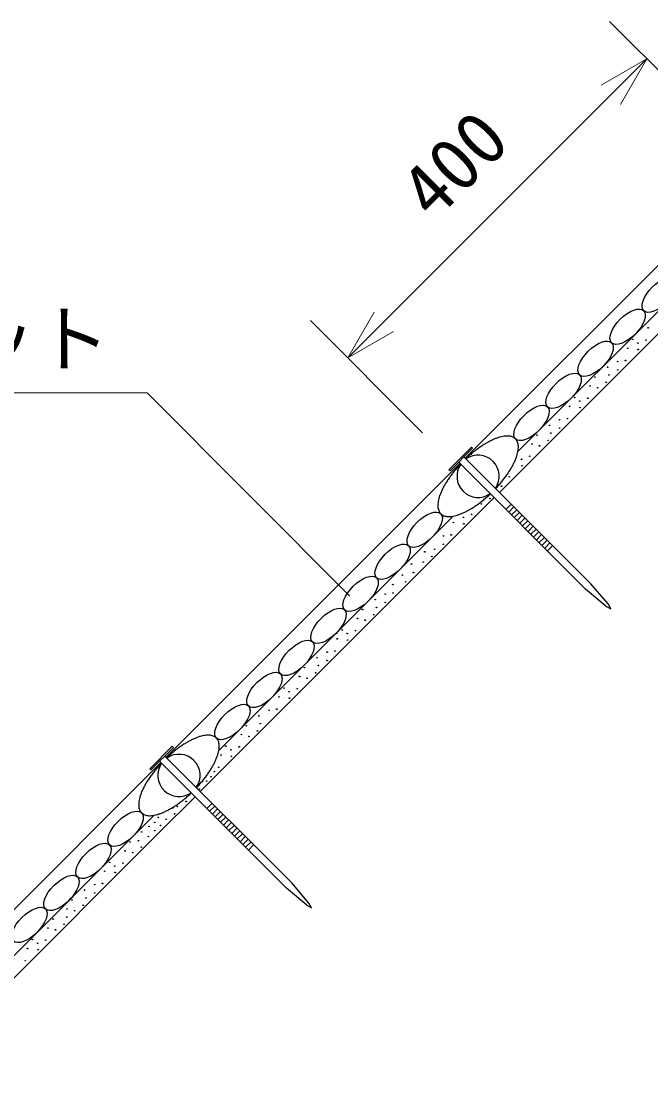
# Model space of a CAD drawing. Units: millimetres, scale not verified. Extents: x 200 to 8200, y 200 to 5838.
# Drawn here: x 1441 to 2036, y 2695 to 3706 of the extents above; entities that cross this region are included whole.
import ezdxf
from ezdxf.enums import TextEntityAlignment as Align

# ---------------------------------------------------------------- set-up
doc = ezdxf.new("R2010")
doc.units = ezdxf.units.MM
doc.header["$LTSCALE"] = 20
for name, color, linetype, lineweight in [('C-STR', 7, 'Continuous', 25), ('C-STR-DIM', 1, 'Continuous', 13), ('C-STR-HTXT', 1, 'Continuous', 13)]:
    doc.layers.add(name, color=color, linetype=linetype, lineweight=lineweight)
doc.styles.add('ＭＳ ゴシック', font='')
doc.styles.get('ＭＳ ゴシック').set_extended_font_data('MS Gothic')

msp = doc.modelspace()

# ---------------------------------------------------------------- linework, layer by layer
at = {"layer": 'C-STR', "color": 1}
for p, q in [((1861.04, 3292.79), (2138.94, 3570.68)), ((1578.2, 3009.95), (1856.09, 3287.84)), ((1295.36, 2727.1), (1573.25, 3005))]:
    msp.add_line(p, q, dxfattribs=at)
at = {"layer": 'C-STR'}
for p, q in [((1910.92, 3299.21), (2127.79, 3516.08)), ((1893.39, 3260.46), (2138.4, 3505.47)), ((1845.69, 3281.93), (1866.94, 3303.19)), ((1867.98, 3302.16), (1846.73, 3280.89)), ((1867.98, 3302.16), (1866.94, 3303.2)), ((1854.88, 3289.05), (1974.92, 3169.08)), ((1859.83, 3294), (1979.87, 3174.03)), ((1846.73, 3280.89), (1845.69, 3281.93)), ((1610.55, 2977.62), (1888.44, 3255.51)), ((1899.56, 3244.4), (1904.51, 3249.35)), ((1902.18, 3241.78), (1907.13, 3246.73)), ((1628.08, 3016.37), (1849.69, 3237.97)), ((1904.8, 3239.16), (1909.75, 3244.11)), ((1907.42, 3236.55), (1912.37, 3241.5)), ((1910.04, 3233.93), (1914.99, 3238.88)), ((1912.66, 3231.31), (1917.61, 3236.26)), ((1915.27, 3228.69), (1920.22, 3233.64)), ((1917.89, 3226.08), (1922.84, 3231.03)), ((1920.51, 3223.46), (1925.46, 3228.41)), ((1923.13, 3220.84), (1928.08, 3225.79)), ((1925.75, 3218.23), (1930.7, 3223.18)), ((1928.37, 3215.61), (1933.32, 3220.56)), ((1930.99, 3212.99), (1935.94, 3217.94)), ((1933.61, 3210.37), (1938.56, 3215.32)), ((1936.22, 3207.76), (1941.17, 3212.71)), ((1938.84, 3205.14), (1943.79, 3210.09)), ((1994.02, 3152.82), (1974.92, 3169.08)), ((1996.14, 3154.94), (1979.87, 3174.03)), ((1998.62, 3150.35), (1996.14, 3154.94)), ((1994.02, 3152.82), (1998.62, 3150.35)), ((1562.85, 2999.09), (1584.1, 3020.35)), ((1585.14, 3019.31), (1563.89, 2998.05)), ((1585.14, 3019.31), (1584.1, 3020.35)), ((1572.04, 3006.21), (1692.08, 2886.24)), ((1576.99, 3011.16), (1697.03, 2891.19)), ((1563.89, 2998.05), (1562.85, 2999.09)), ((1572.71, 2939.79), (1605.6, 2972.67)), ((1616.72, 2961.55), (1621.67, 2966.5)), ((1619.34, 2958.94), (1624.29, 2963.89)), ((1562.11, 2950.39), (1566.84, 2955.13)), ((1621.96, 2956.32), (1626.91, 2961.27)), ((1624.58, 2953.7), (1629.53, 2958.65)), ((1627.19, 2951.09), (1632.14, 2956.04)), ((1629.81, 2948.47), (1634.76, 2953.42)), ((1345.24, 2733.52), (1562.11, 2950.39)), ((1632.43, 2945.85), (1637.38, 2950.8)), ((1635.05, 2943.23), (1640, 2948.18)), ((1637.67, 2940.62), (1642.62, 2945.57)), ((1640.29, 2938), (1645.24, 2942.95)), ((1327.7, 2694.78), (1572.71, 2939.79)), ((1642.91, 2935.38), (1647.86, 2940.33)), ((1645.53, 2932.77), (1650.48, 2937.72)), ((1648.14, 2930.15), (1653.09, 2935.1)), ((1650.76, 2927.53), (1655.71, 2932.48)), ((1653.38, 2924.91), (1658.33, 2929.86)), ((1656, 2922.3), (1660.95, 2927.25)), ((1711.18, 2869.98), (1692.08, 2886.24)), ((1713.3, 2872.1), (1697.03, 2891.19)), ((1715.77, 2867.51), (1713.3, 2872.1)), ((1711.18, 2869.98), (1715.77, 2867.51))]:
    msp.add_line(p, q, dxfattribs=at)
for centre in [(2034, 3416.05), (2019.4, 3405.13), (2024.22, 3401.66), (2031.93, 3404.52), (2014.68, 3396.73), (2024.56, 3395.54), (1995.66, 3378.81), (2005.23, 3384.1), (2012.6, 3385.19), (1983.78, 3369.5), (1996.97, 3371.51), (2005.24, 3376.21), (1979.05, 3361.1), (1986.26, 3359.42), (1994.34, 3364.61), (1964.45, 3350.18), (1969.27, 3346.71), (1976.98, 3349.57), (1959.73, 3341.78), (1969.61, 3340.59), (1950.28, 3329.15), (1957.65, 3330.24), (1940.71, 3323.86), (1942.02, 3316.56), (1950.29, 3321.26), (1924.1, 3306.15), (1928.83, 3314.55), (1939.39, 3309.66), (1931.31, 3304.47), (1914.32, 3291.76), (1914.66, 3285.64), (1922.03, 3294.62), (1895.34, 3266.31), (1902.71, 3275.29), (1876.37, 3249.52), (1884.44, 3254.71), (1859.37, 3236.81), (1867.08, 3239.67), (1849.83, 3231.88), (1859.71, 3230.69), (1840.38, 3219.25), (1847.76, 3220.34), (1832.12, 3206.66), (1840.39, 3211.36), (1822.89, 3204.2), (1829.49, 3199.76), (1810.25, 3192.7), (1812.13, 3184.72), (1821.42, 3194.57), (1801.66, 3182.27), (1804.76, 3175.74), (1785.43, 3164.3), (1792.66, 3173.26), (1792.81, 3165.4), (1775.86, 3159.02), (1785.44, 3156.41), (1763.98, 3149.7), (1774.54, 3144.81), (1777.17, 3151.71), (1759.25, 3141.3), (1766.47, 3139.62), (1744.65, 3130.38), (1749.48, 3126.91), (1757.18, 3129.77), (1739.93, 3121.98), (1749.81, 3120.79), (1720.92, 3104.07), (1730.48, 3109.35), (1737.86, 3110.45), (1709.03, 3094.76), (1722.22, 3096.76), (1730.49, 3101.47), (1704.31, 3086.35), (1711.52, 3084.67), (1719.59, 3089.86), (1689.7, 3075.43), (1702.23, 3074.82), (1684.98, 3067.03), (1694.53, 3071.97), (1694.87, 3065.84), (1675.53, 3054.4), (1682.91, 3055.5), (1665.97, 3049.12), (1654.08, 3039.81), (1664.64, 3034.91), (1667.27, 3041.81), (1649.36, 3031.41), (1656.57, 3029.72), (1634.75, 3020.48), (1639.58, 3017.02), (1647.28, 3019.87), (1630.03, 3012.08), (1639.92, 3010.89), (1623.86, 2996.45), (1627.96, 3000.55), (1612.32, 2986.86), (1616.49, 2987.47), (1620.59, 2991.57), (1609.69, 2979.96), (1584.63, 2962.07), (1588.9, 2963.44), (1597.16, 2968.14), (1570.98, 2953.03), (1586.27, 2956.54), (1561.99, 2944.59), (1567.44, 2948.38), (1573.01, 2945.6), (1578.19, 2951.35), (1555.22, 2939.36), (1561.43, 2934.99), (1567.55, 2940.57), (1544.18, 2929.91), (1552.16, 2931.1), (1554.75, 2925.01), (1539.46, 2921.51), (1546.67, 2919.82), (1520.13, 2902.18), (1524.86, 2910.58), (1529.68, 2907.12), (1537.39, 2909.97), (1530.02, 2900.99), (1501.12, 2884.27), (1510.69, 2889.55), (1510.69, 2881.67), (1518.06, 2890.65), (1489.23, 2874.96), (1502.43, 2876.97), (1484.51, 2866.56), (1491.72, 2864.87), (1499.8, 2870.06), (1471.19, 2856.92), (1481.76, 2852.03), (1484.39, 2858.93), (1466.47, 2848.52), (1473.68, 2846.84), (1451.87, 2837.59), (1456.69, 2834.13), (1464.4, 2836.99), (1447.14, 2829.19), (1457.03, 2828.01), (1445.07, 2817.66)]:
    msp.add_circle(centre, 0.3, dxfattribs=at)
for centre, radius, start, end in [((1921.89, 3236.52), 81.48, 119.36878, 122.03862), ((1916.55, 3246.11), 70.5, 116.46608, 119.4082), ((1911.74, 3255.88), 59.61, 113.22417, 116.51678), ((1907.69, 3265.45), 49.22, 109.54574, 113.28947), ((1904.56, 3274.46), 39.68, 105.3049, 109.62992), ((1902.39, 3282.6), 31.26, 100.33954, 105.41315), ((1901.17, 3289.61), 24.14, 94.44603, 100.47713), ((1900.78, 3295.34), 18.4, 87.38455, 94.61565), ((1901.03, 3299.71), 14.02, 78.91358, 87.5801), ((1901.66, 3302.74), 10.93, 68.88374, 79.10992), ((1902.38, 3304.54), 8.99, 57.40605, 69.02993), ((1902.86, 3305.29), 8.1, 45.01549, 57.44312), ((1902.8, 3305.24), 8.18, 32.61788, 44.9235), ((1901.89, 3304.69), 9.24, 21.12586, 32.43816), ((1899.9, 3303.97), 11.36, 11.08473, 20.92162), ((1896.65, 3303.38), 14.66, 2.60859, 10.89773), ((1942.28, 3207.27), 117.17, 128.88707, 130.9777), ((1938.03, 3212.59), 110.36, 126.7233, 128.90037), ((1932.97, 3219.42), 101.86, 124.44349, 126.74129), ((1927.47, 3227.5), 92.09, 122.008, 124.46712), ((1870.59, 3307.44), 41.2, 340.4498, 344.61538), ((1878.88, 3305.11), 32.58, 344.68939, 349.55791), ((1886.1, 3303.74), 25.23, 349.65344, 355.42339), ((1892.05, 3303.22), 19.26, 355.54611, 2.45369), ((1945.71, 3203.08), 122.57, 137.00225, 139.02669), ((1947.3, 3201.59), 124.75, 136.61106, 137.00147), ((1947.17, 3201.74), 124.55, 132.99693, 133.39549), ((1945.42, 3203.62), 121.98, 130.96843, 133.00263), ((1842.06, 3319.83), 72.34, 330.62913, 333.49659), ((1851.83, 3314.92), 61.4, 333.53125, 336.7278), ((1861.46, 3310.74), 50.9, 336.77238, 340.39241), ((1930.71, 3215.04), 103.38, 143.27556, 145.53966), ((1937.3, 3210.1), 111.62, 141.11195, 143.26438), ((1942.36, 3206), 118.12, 139.03069, 141.10453), ((1815.75, 3336.28), 103.38, 323.27556, 325.53966), ((1823.65, 3330.83), 93.79, 325.55516, 327.96972), ((1832.54, 3325.24), 83.28, 327.99034, 330.60227), ((1904.41, 3231.49), 72.34, 150.62913, 153.49659), ((1913.93, 3226.08), 83.28, 147.99034, 150.60227), ((1922.82, 3220.49), 93.79, 145.55516, 147.96972), ((1800.76, 3348.24), 122.57, 317.00225, 319.02669), ((1804.11, 3345.32), 118.12, 319.03069, 321.10453), ((1809.16, 3341.23), 111.62, 321.11195, 323.26438), ((1875.88, 3243.88), 41.2, 160.4498, 164.61538), ((1885.01, 3240.59), 50.9, 156.77238, 160.39241), ((1894.64, 3236.4), 61.4, 153.53125, 156.7278), ((1804.18, 3344.06), 117.17, 308.88707, 310.9777), ((1801.04, 3347.7), 121.98, 310.96843, 313.00263), ((1799.3, 3349.59), 124.55, 312.99693, 313.39343), ((1799.16, 3349.73), 124.75, 316.609, 317.00147), ((1854.42, 3248.1), 19.26, 175.54611, 182.45369), ((1849.82, 3247.94), 14.66, 182.60859, 190.89773), ((1860.37, 3247.58), 25.23, 169.65344, 175.42339), ((1867.58, 3246.21), 32.58, 164.68939, 169.55791), ((1824.58, 3314.81), 81.48, 299.36878, 302.03862), ((1818.99, 3323.82), 92.09, 302.008, 304.46712), ((1813.5, 3331.91), 101.86, 304.44349, 306.74129), ((1808.44, 3338.74), 110.36, 306.7233, 308.90037), ((1846.57, 3247.35), 11.36, 191.08473, 200.92162), ((1844.58, 3246.63), 9.24, 201.12586, 221.69994), ((1843.6, 3246.04), 8.1, 225.01549, 237.44312), ((1844.09, 3246.78), 8.99, 237.40605, 249.02993), ((1844.81, 3248.58), 10.93, 248.88374, 259.10992), ((1845.44, 3251.61), 14.02, 258.91358, 267.5801), ((1845.69, 3255.98), 18.4, 267.38455, 274.61565), ((1845.3, 3261.71), 24.14, 274.44603, 280.47713), ((1844.07, 3268.73), 31.26, 280.33954, 285.41315), ((1841.91, 3276.86), 39.68, 285.3049, 289.62992), ((1838.77, 3285.87), 49.22, 289.54574, 293.28947), ((1834.73, 3295.44), 59.61, 293.22417, 296.51678), ((1829.92, 3305.22), 70.5, 296.46608, 299.4082), ((1639.04, 2953.67), 81.48, 119.36878, 122.03862), ((1633.7, 2963.26), 70.5, 116.46608, 119.4082), ((1628.9, 2973.04), 59.61, 113.22417, 116.51678), ((1624.85, 2982.61), 49.22, 109.54574, 113.28947), ((1621.71, 2991.62), 39.68, 105.3049, 109.62992), ((1619.55, 2999.75), 31.26, 100.33954, 105.41315), ((1618.33, 3006.77), 24.14, 94.44603, 100.47713), ((1617.94, 3012.5), 18.4, 87.38455, 94.61565), ((1618.18, 3016.87), 14.02, 78.91358, 87.5801), ((1618.82, 3019.9), 10.93, 68.88374, 79.10992), ((1619.54, 3021.7), 8.99, 57.40605, 69.02993), ((1620.02, 3022.45), 8.1, 45.01549, 57.44312), ((1619.95, 3022.4), 8.18, 32.61788, 44.9235), ((1619.05, 3021.85), 9.24, 21.12586, 32.43816), ((1617.06, 3021.13), 11.36, 11.08473, 20.92162), ((1613.81, 3020.54), 14.66, 2.60859, 10.89773), ((1659.44, 2924.42), 117.17, 128.88707, 130.9777), ((1655.18, 2929.74), 110.36, 126.7233, 128.90037), ((1650.13, 2936.57), 101.86, 124.44349, 126.74129), ((1644.63, 2944.66), 92.09, 122.008, 124.46712), ((1587.74, 3024.6), 41.2, 340.4498, 344.61538), ((1596.04, 3022.27), 32.58, 344.68939, 349.55791), ((1603.26, 3020.9), 25.23, 349.65344, 355.42339), ((1609.21, 3020.38), 19.26, 355.54611, 2.45369), ((1662.87, 2920.24), 122.57, 137.00225, 139.02669), ((1664.46, 2918.75), 124.75, 136.61106, 137.00147), ((1664.32, 2918.89), 124.55, 132.99693, 133.39549), ((1662.58, 2920.78), 121.98, 130.96843, 133.00263), ((1559.21, 3036.99), 72.34, 330.62913, 333.49659), ((1568.98, 3032.08), 61.4, 333.53125, 336.7278), ((1578.62, 3027.89), 50.9, 336.77238, 340.39241), ((1647.87, 2932.2), 103.38, 143.27556, 145.53966), ((1654.46, 2927.25), 111.62, 141.11195, 143.26438), ((1659.51, 2923.16), 118.12, 139.03069, 141.10453), ((1532.91, 3053.44), 103.38, 323.27556, 325.53966), ((1540.81, 3047.99), 93.79, 325.55516, 327.96972), ((1549.69, 3042.4), 83.28, 327.99034, 330.60227), ((1621.57, 2948.65), 72.34, 150.62913, 153.49659), ((1631.09, 2943.24), 83.28, 147.99034, 150.60227), ((1639.98, 2937.65), 93.79, 145.55516, 147.96972), ((1517.91, 3065.4), 122.57, 317.00225, 319.02669), ((1521.27, 3062.48), 118.12, 319.03069, 321.10453), ((1526.32, 3058.38), 111.62, 321.11195, 323.26438), ((1593.04, 2961.04), 41.2, 160.4498, 164.61538), ((1602.17, 2957.74), 50.9, 156.77238, 160.39241), ((1611.8, 2953.56), 61.4, 153.53125, 156.7278), ((1521.34, 3061.21), 117.17, 308.88707, 310.9777), ((1518.2, 3064.86), 121.98, 310.96843, 313.00263), ((1516.46, 3066.74), 124.55, 312.99693, 313.39343), ((1516.32, 3066.89), 124.75, 316.609, 317.00147), ((1571.57, 2965.26), 19.26, 175.54611, 182.45369), ((1566.97, 2965.1), 14.66, 182.60859, 190.89773), ((1577.52, 2964.74), 25.23, 169.65344, 175.42339), ((1584.74, 2963.37), 32.58, 164.68939, 169.55791), ((1541.74, 3031.96), 81.48, 299.36878, 302.03862), ((1536.15, 3040.98), 92.09, 302.008, 304.46712), ((1530.65, 3049.06), 101.86, 304.44349, 306.74129), ((1525.6, 3055.89), 110.36, 306.7233, 308.90037), ((1563.73, 2964.51), 11.36, 191.08473, 200.92162), ((1561.73, 2963.79), 9.24, 201.12586, 221.69994), ((1560.76, 2963.19), 8.1, 225.01549, 237.44312), ((1561.25, 2963.94), 8.99, 237.40605, 249.02993), ((1561.96, 2965.74), 10.93, 248.88374, 259.10992), ((1562.6, 2968.77), 14.02, 258.91358, 267.5801), ((1562.84, 2973.14), 18.4, 267.38455, 274.61565), ((1562.45, 2978.87), 24.14, 274.44603, 280.47713), ((1561.23, 2985.88), 31.26, 280.33954, 285.41315), ((1559.07, 2994.02), 39.68, 285.3049, 289.62992), ((1555.93, 3003.03), 49.22, 289.54574, 293.28947), ((1551.88, 3012.6), 59.61, 293.22417, 296.51678), ((1547.08, 3022.37), 70.5, 296.46608, 299.4082), ((1453.94, 2907.04), 45.83, 314.99957, 317.33493), ((1454.48, 2906.53), 45.09, 317.33578, 319.69564)]:
    msp.add_arc(centre, radius, start, end, dxfattribs=at)
at = {"layer": 'C-STR', "color": 3}
for centre, start, end in [((1873.23, 3275.66), 145.10221, 304.93187), ((1873.23, 3275.66), 325.08918, 124.9449), ((1590.39, 2992.82), 145.10221, 304.93187), ((1590.39, 2992.82), 325.08918, 124.9449)]:
    msp.add_arc(centre, 20, start, end, dxfattribs=at)
at = {"layer": 'C-STR'}
for centre in [(2044.96, 3447.39), (2014.65, 3417.08), (1984.35, 3386.77), (1954.05, 3356.47), (1923.74, 3326.17), (1822.73, 3225.15), (1792.42, 3194.85), (1762.12, 3164.55), (1731.81, 3134.24), (1701.5, 3103.93), (1671.2, 3073.63), (1640.9, 3043.33), (1539.88, 2942.31), (1509.58, 2912.01), (1479.27, 2881.7), (1448.97, 2851.4)]:
    msp.add_ellipse(centre, major_axis=(15.15, 15.15), ratio=0.466665, dxfattribs=at)
at = {"layer": 'C-STR-DIM'}
for p, q in [((2103.63, 3599.75), (1997.56, 3705.82)), ((1750.08, 3387.62), (2032.92, 3670.46)), ((2032.92, 3670.46), (1989.62, 3645.46)), ((2032.92, 3670.46), (2007.92, 3627.16)), ((1750.08, 3387.62), (1775.08, 3430.92)), ((1820.79, 3316.91), (1714.72, 3422.97)), ((1750.08, 3387.62), (1793.38, 3412.62))]:
    msp.add_line(p, q, dxfattribs=at)
at = {"layer": 'C-STR-HTXT'}
for p, q in [((895.26, 3354.48), (1560.26, 3354.48)), ((1560.26, 3354.48), (1751.91, 3162.22))]:
    msp.add_line(p, q, dxfattribs=at)

# ---------------------------------------------------------------- texts
at = {"layer": 'C-STR-DIM', "color": 7, "style": 'ＭＳ ゴシック'}
msp.add_text('400', height=51.32, rotation=45, dxfattribs=at).set_placement((1842.49, 3504.82), align=Align.BOTTOM_LEFT)
at = {"layer": 'C-STR-HTXT', "color": 7, "style": 'ＭＳ ゴシック'}
msp.add_text('ポリエチレンネット', height=51.32, dxfattribs=at).set_placement((895.26, 3364.48), align=Align.BOTTOM_LEFT)

doc.saveas('drawing.dxf')
